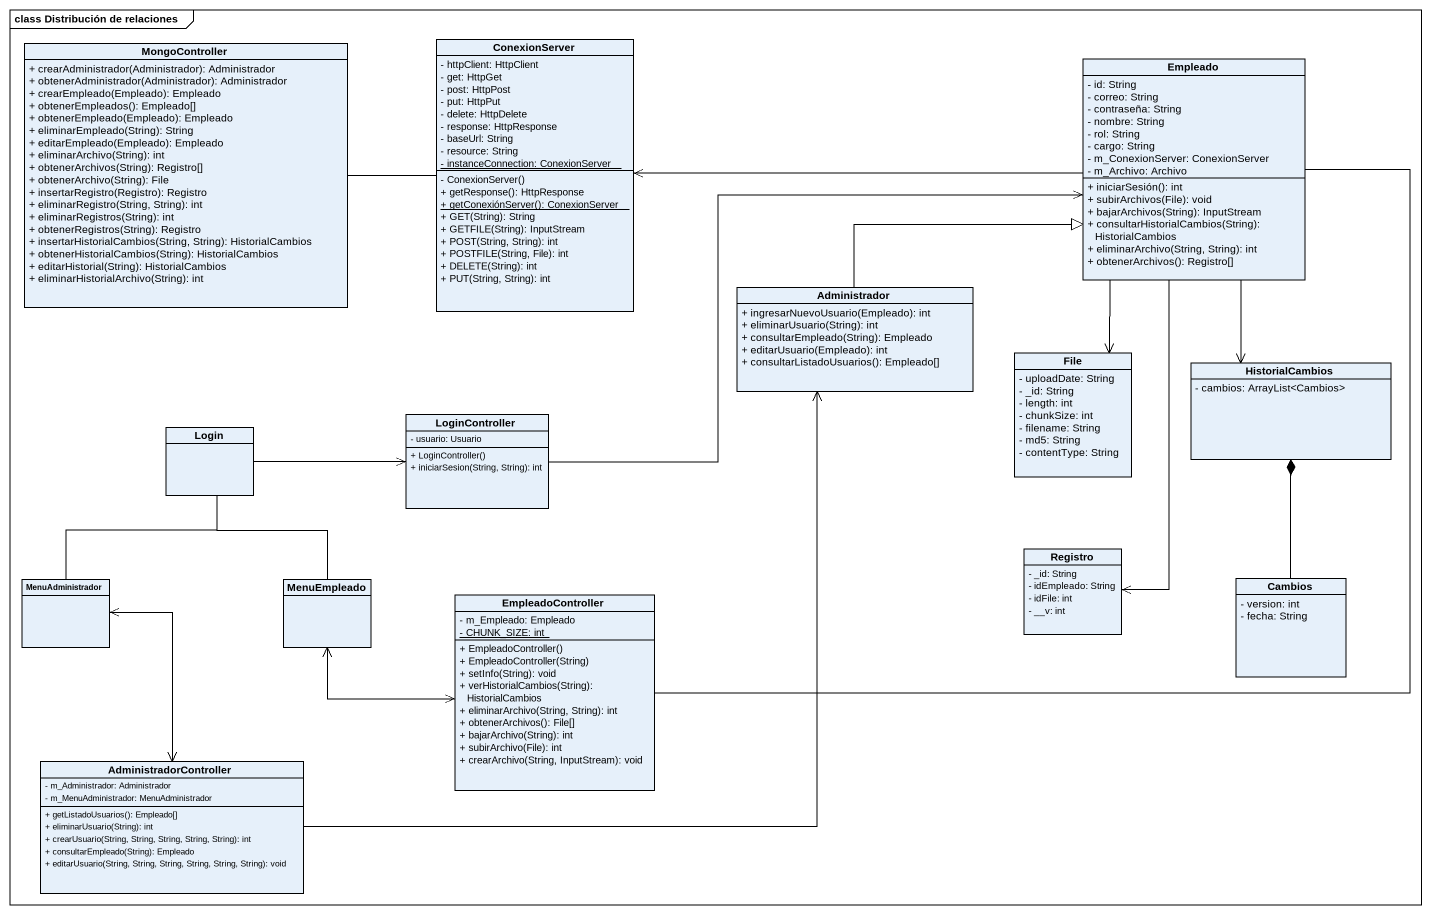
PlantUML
@startuml
mainframe class Distribución de relaciones
hide circle
hide empty members
skinparam classAttributeIconSize 0
class MongoController {
  + crearAdministrador(Administrador): Administrador
  + obtenerAdministrador(Administrador): Administrador
  + crearEmpleado(Empleado): Empleado
  + obtenerEmpleados(): Empleado[]
  + obtenerEmpleado(Empleado): Empleado
  + eliminarEmpleado(String): String
  + editarEmpleado(Empleado): Empleado
  + eliminarArchivo(String): int
  + obtenerArchivos(String): Registro[]
  + obtenerArchivo(String): File
  + insertarRegistro(Registro): Registro
  + eliminarRegistro(String, String): int
  + eliminarRegistros(String): int
  + obtenerRegistros(String): Registro
  + insertarHistorialCambios(String, String): HistorialCambios
  + obtenerHistorialCambios(String): HistorialCambios
  + editarHistorial(String): HistorialCambios
  + eliminarHistorialArchivo(String): int
}
class ConexionServer {
  - httpClient: HttpClient
  - get: HttpGet
  - post: HttpPost
  - put: HttpPut
  - delete: HttpDelete
  - response: HttpResponse
  - baseUrl: String
  - resource: String
  {static} - instanceConnection: ConexionServer
  - ConexionServer()
  + getResponse(): HttpResponse
  {static} + getConexiónServer(): ConexionServer
  + GET(String): String
  + GETFILE(String): InputStream
  + POST(String, String): int
  + POSTFILE(String, File): int
  + DELETE(String): int
  + PUT(String, String): int
}
class Empleado {
  - id: String
  - correo: String
  - contraseña: String
  - nombre: String
  - rol: String
  - cargo: String
  - m_ConexionServer: ConexionServer
  - m_Archivo: Archivo
  + iniciarSesión(): int
  + subirArchivos(File): void
  + bajarArchivos(String): InputStream
  + consultarHistorialCambios(String): HistorialCambios
  + eliminarArchivo(String, String): int
  + obtenerArchivos(): Registro[]
}
class Administrador {
  + ingresarNuevoUsuario(Empleado): int
  + eliminarUsuario(String): int
  + consultarEmpleado(String): Empleado
  + editarUsuario(Empleado): int
  + consultarListadoUsuarios(): Empleado[]
}
class "File" as File_ {
  - uploadDate: String
  - _id: String
  - length: int
  - chunkSize: int
  - filename: String
  - md5: String
  - contentType: String
}
class HistorialCambios {
  - cambios: ArrayList<Cambios>
}
class Login
class LoginController {
  - usuario: Usuario
  + LoginController()
  + iniciarSesion(String, String): int
}
class Registro {
  - _id: String
  - idEmpleado: String
  - idFile: int
  - __v: int
}
class MenuAdministrador
class MenuEmpleado
class EmpleadoController {
  - m_Empleado: Empleado
  {static} - CHUNK_SIZE: int
  + EmpleadoController()
  + EmpleadoController(String)
  + setInfo(String): void
  + verHistorialCambios(String): HistorialCambios
  + eliminarArchivo(String, String): int
  + obtenerArchivos(): File[]
  + bajarArchivo(String): int
  + subirArchivo(File): int
  + crearArchivo(String, InputStream): void
}
class Cambios {
  - version: int
  - fecha: String
}
class AdministradorController {
  - m_Administrador: Administrador
  - m_MenuAdministrador: MenuAdministrador
  + getListadoUsuarios(): Empleado[]
  + eliminarUsuario(String): int
  + crearUsuario(String, String, String, String, String): int
  + consultarEmpleado(String): Empleado
  + editarUsuario(String, String, String, String, String, String): void
}
MongoController -right- ConexionServer
Empleado -left-> ConexionServer
Empleado --> File_
Empleado --> HistorialCambios
Empleado --> Registro
Administrador -right-|> Empleado
Login -- MenuAdministrador
Login -- MenuEmpleado
LoginController -right-> Empleado
LoginController <-left- Login
MenuAdministrador <--> AdministradorController
MenuEmpleado <-right-> EmpleadoController
EmpleadoController -up- Empleado
Cambios -up-* HistorialCambios
AdministradorController -up-> Administrador
@enduml
